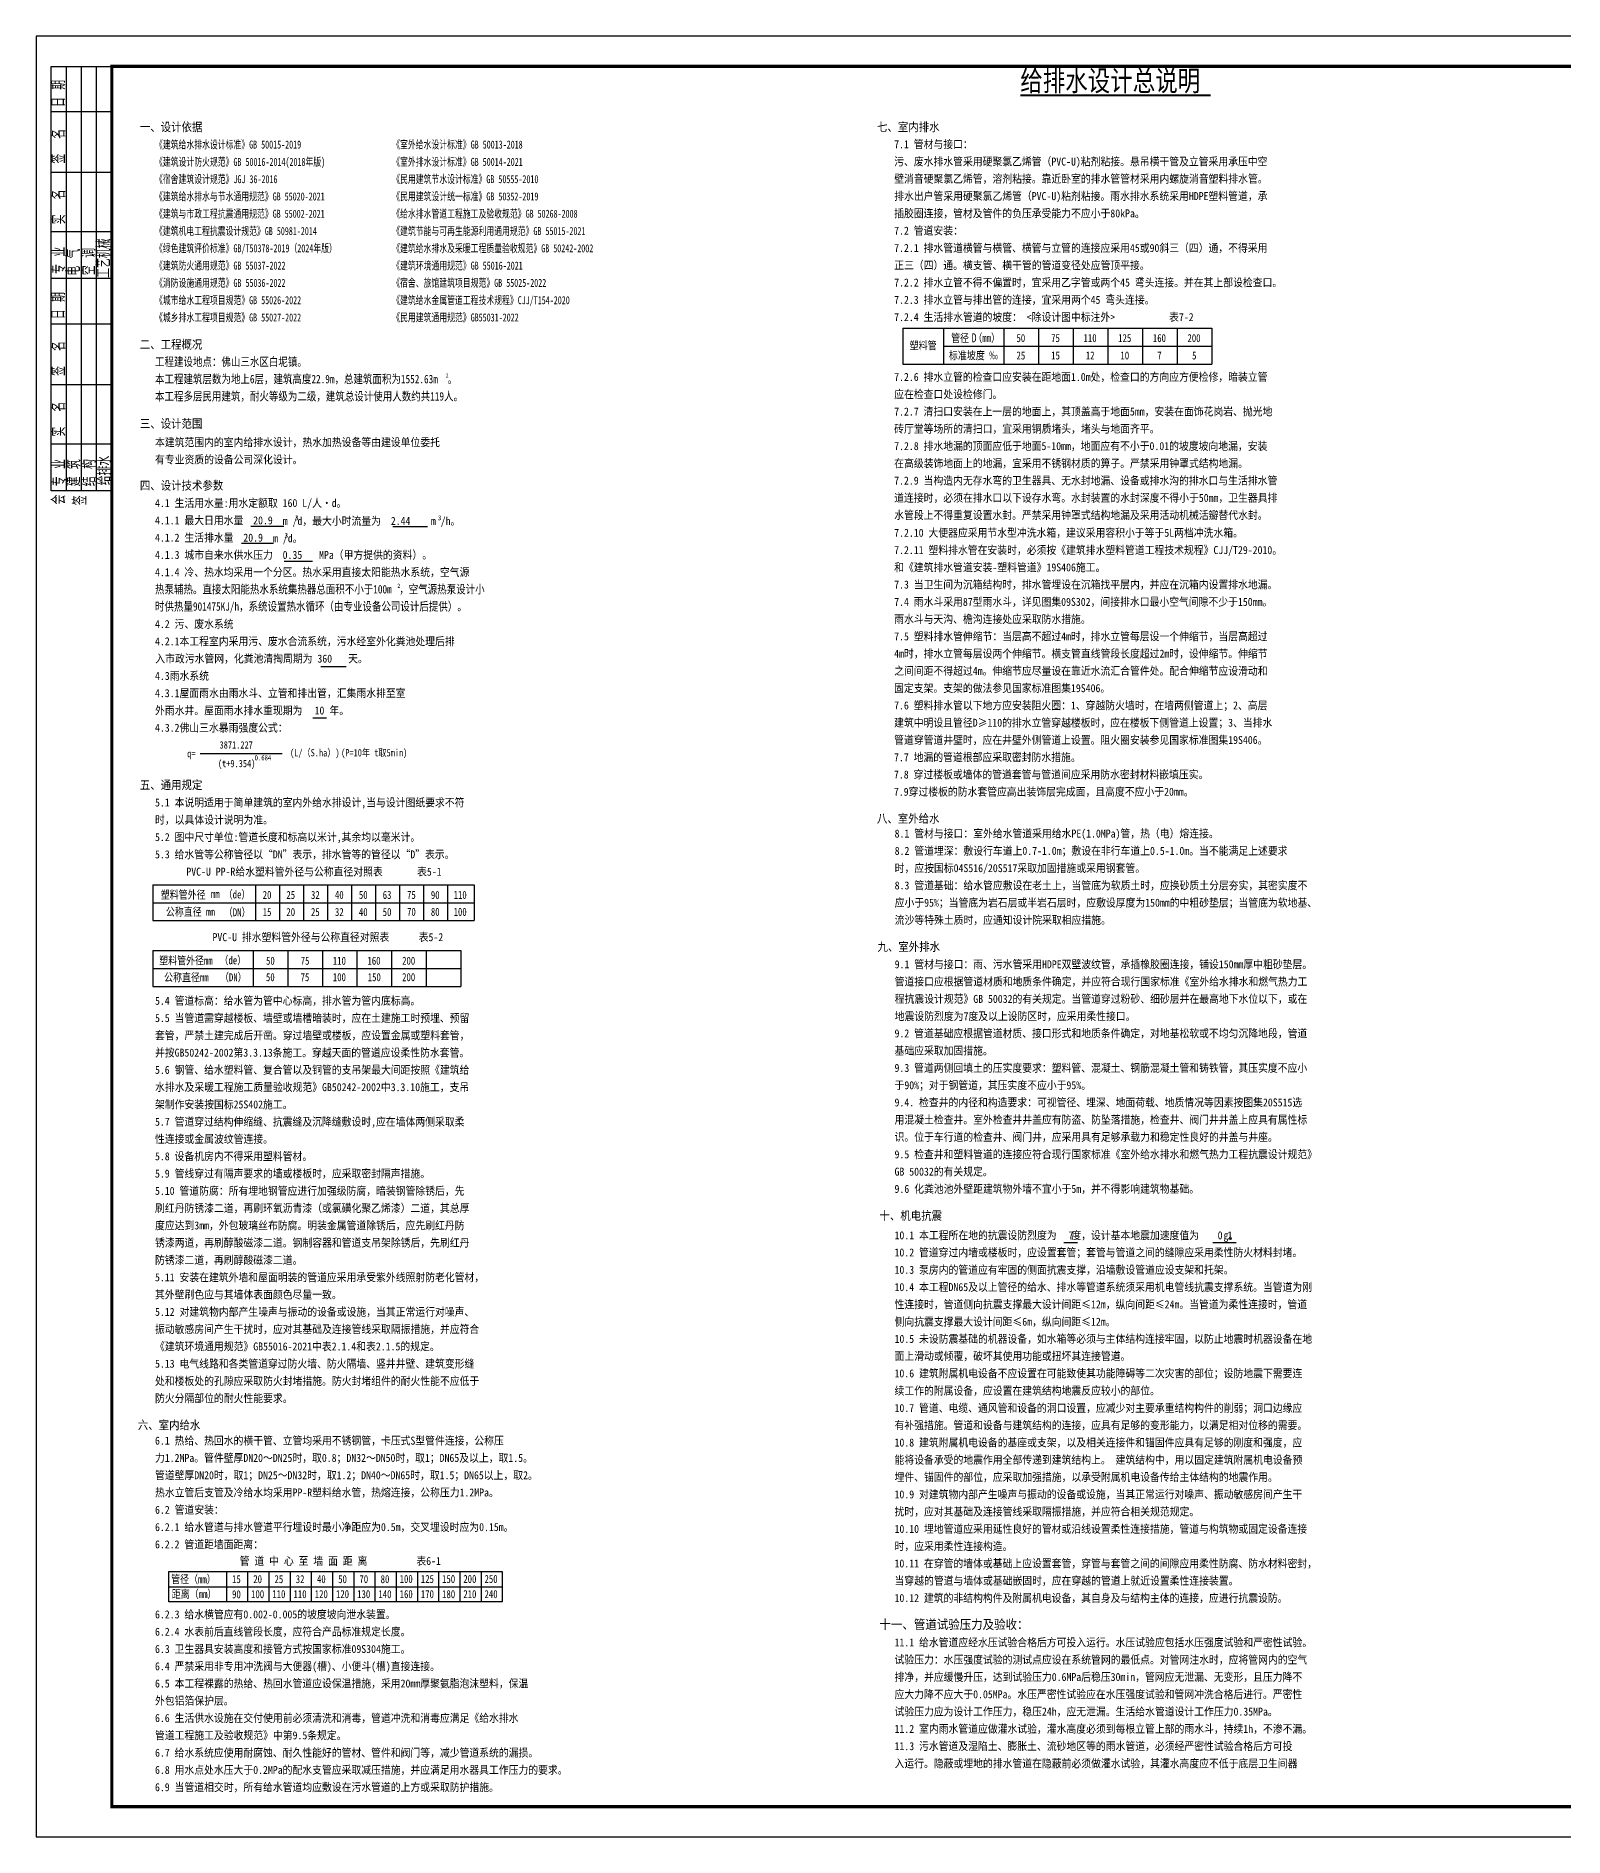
# Model space of a CAD drawing. Extents: x -1254782 to -617813, y -619975 to -323764.
# Drawn here: x -1140472 to -1090077, y -398183 to -338783 of the extents above; entities that cross this region are included whole.
import ezdxf
from ezdxf.enums import TextEntityAlignment as Align

# ---------------------------------------------------------------- set-up
doc = ezdxf.new("R2010")
doc.units = 0
doc.header["$LTSCALE"] = 1000
doc.header["$MEASUREMENT"] = 0
for name, color, linetype in [('08', 8, 'Continuous'), ('4', 4, 'Continuous'), ('9', 9, 'Continuous'), ('DIM_SYMB', 3, 'Continuous'), ('PUB_TITLE', 4, 'Continuous'), ('S', 2, 'Continuous'), ('TEXT', 7, 'Continuous'), ('TWT_TEXT', 7, 'Continuous'), ('框', 130, 'Continuous')]:
    doc.layers.add(name, color=color, linetype=linetype)
doc.styles.add('-宋体', font='simsun_0.shx', dxfattribs={"width": 0.8})
doc.styles.add('_TCH_DIM', font='SIMPLEX.shx', dxfattribs={"width": 0.8, "bigfont": 'GBCBIG.shx'})
doc.styles.add('TBC', font='simhei_0.shx', dxfattribs={"width": 0.9})
doc.styles.add('天正', font='SIMPLEX.shx', dxfattribs={"width": 0.7, "bigfont": 'HZTXT.shx'})
doc.styles.add('宋体', font='simsun_0.shx')

# ---------------------------------------------------------------- blocks, each defined once
blk = doc.blocks.new('A$C507D671E')
at = {"color": 0, "ltscale": 0.01}
blk.add_line((433, 516), (3137, 516), dxfattribs=at)
at = {"color": 7, "style": '宋体', "width": 0.8}
for s, height, p in [('3871.227', 240, (1075, 678)), ('(L/（S.ha）)', 240, (3399, 419)), ('(P=10年 t取5min)', 240, (5084, 421)), ('q=', 240, (5, 392)), ('(t+9.354)', 240, (1021, 63)), ('0.684', 168, (2231, 289))]:
    blk.add_text(s, height=height, dxfattribs=at).set_placement(p)
blk = doc.blocks.new('A$C53681AE2')
at = {"color": 7}
for p, q in [((0, 1179), (0, 0)), ((0, 1179), (7821, 1179)), ((965, 1179), (10596, 1179)), ((3380, 1179), (3380, 0)), ((4172, 1179), (4172, 0)), ((4964, 1179), (4964, 0)), ((5756, 1179), (5756, 0)), ((6548, 1179), (6548, 0)), ((7340, 1179), (7340, 0)), ((8132, 1179), (8132, 0)), ((8924, 1179), (8924, 0)), ((9716, 1179), (9716, 0)), ((10596, 1179), (10596, 0)), ((0, 590), (10596, 590)), ((0, 0), (10596, 0))]:
    blk.add_line(p, q, dxfattribs=at)
at = {"color": 7, "style": '宋体', "width": 0.8}
for s, p in [('塑料管外径', (258, 720)), ('mm', (1912, 744)), ('（de）', (2333, 730)), ('20', (3619, 714)), ('25', (4400, 714)), ('32', (5212, 714)), ('40', (6002, 714)), ('50', (6792, 714)), ('63', (7577, 714)), ('75', (8380, 714)), ('90', (9166, 710)), ('110', (9916, 714)), ('公称直径 mm', (426, 157)), ('（DN）', (2337, 143)), ('15', (3619, 150)), ('20', (4400, 150)), ('25', (5212, 150)), ('32', (6002, 150)), ('40', (6792, 150)), ('50', (7577, 150)), ('70', (8380, 156)), ('80', (9166, 156)), ('100', (9916, 156))]:
    blk.add_text(s, height=264, dxfattribs=at).set_placement(p)
blk = doc.blocks.new('A$C69A073B4')
at = {"color": 7}
for p, q in [((0, 1179), (0, 0)), ((0, 1179), (7743, 1179)), ((886, 1179), (10157, 1179)), ((3301, 1179), (3301, 0)), ((4444, 1179), (4444, 0)), ((5587, 1179), (5587, 0)), ((6729, 1179), (6729, 0)), ((7872, 1179), (7872, 0)), ((9015, 1179), (9015, 0)), ((10157, 1179), (10157, 0)), ((0, 590), (10157, 590)), ((0, 0), (10157, 0))]:
    blk.add_line(p, q, dxfattribs=at)
at = {"color": 7, "style": '宋体', "width": 0.8}
for s, p in [('塑料管外径mm', (205, 720)), ('（de）', (2194, 730)), ('50', (3729, 714)), ('75', (4872, 714)), ('110', (5933, 714)), ('160', (7075, 714)), ('200', (8218, 714)), ('公称直径mm', (367, 165)), ('（DN）', (2210, 168)), ('50', (3727, 172)), ('75', (4870, 172)), ('100', (5933, 172)), ('150', (7083, 172)), ('200', (8218, 172))]:
    blk.add_text(s, height=264, dxfattribs=at).set_placement(p)
blk = doc.blocks.new('A$C2F9C1F43')
at = {"layer": 'TWT_TEXT'}
for p, q in [((0, 631), (11000, 631)), ((1900, 1131), (1900, 131)), ((2600, 1131), (2600, 131)), ((3300, 1131), (3300, 131)), ((4000, 1131), (4000, 131)), ((4700, 1131), (4700, 131)), ((5400, 1131), (5400, 131)), ((6100, 1131), (6100, 131)), ((6800, 1131), (6800, 131)), ((7500, 1131), (7500, 131)), ((8200, 1131), (8200, 131)), ((8900, 1131), (8900, 131)), ((9600, 1131), (9600, 131)), ((10300, 1131), (10300, 131))]:
    blk.add_line(p, q, dxfattribs=at)
blk.add_lwpolyline([(0, 1131), (11000, 1131), (11000, 131), (0, 131)], close=True, dxfattribs=at)
at = {"color": 7, "style": '宋体', "width": 0.8}
for s, p in [('管径（mm）', (77, 745)), ('15', (2087, 749)), ('20', (2787, 749)), ('25', (3487, 749)), ('32', (4187, 749)), ('40', (4887, 749)), ('50', (5587, 749)), ('70', (6287, 749)), ('80', (6987, 749)), ('100', (7614, 754)), ('125', (8314, 754)), ('150', (9014, 754)), ('200', (9714, 754)), ('250', (10414, 754)), ('距离（mm）', (99, 255)), ('90', (2087, 249)), ('100', (2714, 254)), ('110', (3414, 254)), ('110', (4114, 254)), ('120', (4814, 254)), ('120', (5514, 254)), ('130', (6214, 254)), ('140', (6914, 254)), ('160', (7614, 254)), ('170', (8314, 254)), ('180', (9014, 254)), ('210', (9714, 254)), ('240', (10414, 254))]:
    blk.add_text(s, height=264, dxfattribs=at).set_placement(p)
blk = doc.blocks.new('A$C4449606F')
at = {"color": 7}
for p, q in [((0, 1179), (0, 0)), ((0, 1179), (7780, 1179)), ((924, 1179), (10195, 1179)), ((1344, 1179), (1344, 0)), ((3339, 1179), (3339, 0)), ((4482, 1179), (4482, 0)), ((5624, 1179), (5624, 0)), ((6767, 1179), (6767, 0)), ((7910, 1179), (7910, 0)), ((9052, 1179), (9052, 0)), ((10195, 1179), (10195, 0)), ((0, 0), (10195, 0)), ((1344, 590), (10195, 590))]:
    blk.add_line(p, q, dxfattribs=at)
at = {"color": 7, "style": '宋体', "width": 0.8}
for s, height, p in [('塑料管', 264, (229, 477)), ('管径 （mm）', 264, (1594, 724)), ('D', 300, (2271, 714)), ('50', 264, (3752, 724)), ('75', 264, (4895, 724)), ('110', 264, (5963, 724)), ('125', 264, (7106, 724)), ('160', 264, (8249, 724)), ('200', 264, (9391, 724)), ('标准坡度 ‰', 264, (1522, 152)), ('25', 264, (3752, 150)), ('15', 264, (4895, 150)), ('12', 264, (6037, 150)), ('10', 264, (7180, 150)), ('7', 264, (8395, 150)), ('5', 264, (9542, 150))]:
    blk.add_text(s, height=height, dxfattribs=at).set_placement(p)
blk = doc.blocks.new('A$C54597E38')
at = {"layer": '9'}
h = blk.add_hatch(dxfattribs=at)
h.set_pattern_fill('ANSI31', color=256, scale=70.630202, angle=135, style=0)
h.set_pattern_definition([(180, (-153496.256, -56662.455), (-2e-15, -8.82877527), [])])
edge = h.paths.add_edge_path()
edge.add_line((99, 458), (99, 400))
edge.add_line((99, 400), (0, 400))
edge.add_line((0, 400), (0, 620))
edge.add_arc((64, 620), 63.6, 90, 180, ccw=False)
edge.add_line((64, 683), (622, 683))
edge.add_arc((622, 620), 63.6, 0, 90, ccw=False)
edge.add_line((685, 620), (685, 396))
edge.add_line((685, 396), (594, 396))
edge.add_line((594, 396), (594, 463))
edge.add_line((594, 463), (614, 463))
edge.add_line((614, 463), (624, 463))
edge.add_line((624, 463), (624, 613))
edge.add_line((624, 613), (68, 613))
edge.add_line((68, 613), (68, 458))
edge.add_line((68, 458), (99, 458))
h.paths.add_polyline_path([(369, 293), (369, 582), (586, 582), (586, 519), (436, 519), (436, 458), (557, 458), (557, 225), (431, 225), (431, 166), (588, 166), (588, 112), (370, 112), (370, 226), (321, 226), (321, 112), (103, 112), (103, 166), (260, 166), (260, 225), (133, 225), (133, 458), (255, 458), (255, 519), (104, 519), (104, 582), (321, 582), (321, 293)])
h.paths.add_polyline_path([(196, 399), (265, 399), (265, 289), (196, 289)], flags=16)
h.paths.add_polyline_path([(494, 399), (425, 399), (425, 289), (494, 289)], flags=16)
edge = h.paths.add_edge_path()
edge.add_line((99, 225), (99, 283))
edge.add_line((99, 283), (0, 283))
edge.add_line((0, 283), (0, 64))
edge.add_arc((64, 64), 63.6, 180, 270)
edge.add_line((64, 0), (622, 0))
edge.add_arc((622, 64), 63.6, 270, 360)
edge.add_line((685, 64), (685, 287))
edge.add_line((685, 287), (594, 287))
edge.add_line((594, 287), (594, 220))
edge.add_line((594, 220), (614, 220))
edge.add_line((614, 220), (624, 220))
edge.add_line((624, 220), (624, 71))
edge.add_line((624, 71), (68, 71))
edge.add_line((68, 71), (68, 225))
edge.add_line((68, 225), (99, 225))
blk.add_lwpolyline([(99, 225), (99, 283), (0, 283), (0, 64, 0.414214), (64, 0), (622, 0, 0.414214), (685, 64), (685, 287), (594, 287), (594, 220), (614, 220), (624, 220), (624, 71), (68, 71), (68, 225)], format="xyb", close=True, dxfattribs=at)
blk.add_lwpolyline([(369, 293), (369, 293), (369, 582), (586, 582), (586, 519), (436, 519), (436, 458), (557, 458), (557, 225), (431, 225), (431, 166), (588, 166), (588, 112), (370, 112), (370, 226), (321, 226), (321, 112), (103, 112), (103, 166), (260, 166), (260, 225), (133, 225), (133, 458), (255, 458), (255, 519), (104, 519), (104, 582), (321, 582), (321, 293), (369, 293)], dxfattribs=at)
blk.add_lwpolyline([(494, 399), (425, 399), (425, 289), (494, 289)], close=True, dxfattribs=at)
blk = doc.blocks.new('框')
at = {"layer": '4'}
for p, q in [((-296744, 162730), (-296744, 136314)), ((-286744, 162730), (-286744, 136314))]:
    blk.add_line(p, q, dxfattribs=at)
at = {"layer": '框'}
for p, q in [((-296744, 176314), (-296744, 136314)), ((-286744, 176314), (-286744, 136314)), ((-296744, 163305), (-286744, 163305)), ((-296744, 158802), (-286744, 158802)), ((-296744, 154299), (-286744, 154299)), ((-296744, 152498), (-286744, 152498)), ((-296744, 150697), (-286744, 150697)), ((-296744, 149796), (-286744, 149796)), ((-296744, 148896), (-286744, 148896)), ((-296744, 147995), (-286744, 147995)), ((-296744, 147095), (-286744, 147095)), ((-296744, 146194), (-286744, 146194)), ((-296744, 145293), (-286744, 145293)), ((-296744, 144393), (-286744, 144393)), ((-296744, 143492), (-286744, 143492)), ((-296744, 142592), (-286744, 142592)), ((-296744, 141691), (-286744, 141691)), ((-296744, 140790), (-286744, 140790)), ((-296744, 139890), (-286744, 139890)), ((-296744, 138989), (-286744, 138989))]:
    blk.add_line(p, q, dxfattribs=at)
at = {"layer": '4'}
blk.add_blockref('A$C54597E38', (-296545, 138194), dxfattribs=at)
at = {"layer": 'TWT_TEXT', "style": 'TBC', "width": 0.9}
blk.add_text('广州亚泰建筑设计院有限公司', height=480, dxfattribs=at).set_placement((-295594, 138303))
at = {"layer": 'TWT_TEXT', "style": '_TCH_DIM'}
for s, height, p in [('建筑工程甲级设计证书号：', 300, (-295611, 137801)), ('城乡规划编制乙级证书编号：粤自资规乙字', 300, (-295611, 136920)), ('市政工程乙级设计证书号：', 300, (-295611, 137369)), ('电话', 300, (-295611, 136486)), ('图纸版权属设计单位所有，未经许可，外人及外单位不得翻印复制作为其他工程之用', 249.73, (-293659, 135803))]:
    blk.add_text(s, height=height, rotation=359.99972, dxfattribs=at).set_placement(p)
at = {"layer": 'TWT_TEXT', "style": '天正', "width": 0.67}
for s, height, p in [('A144002161', 300, (-293024, 137780)), ('A244002168', 300, (-293014, 137347)), ('Tel：020-84214629', 290, (-295000, 136465)), ('23440110', 300, (-291419, 136901))]:
    blk.add_text(s, height=height, rotation=359.99972, dxfattribs=at).set_placement(p)
at = {"layer": '框', "style": '-宋体', "width": 0.74}
for s, p in [('注册章', (-296559, 159033)), ('工程设计出图专用章', (-296559, 154530)), ('佛山市天地元一净化设备有限公司净化智', (-293732, 153432)), ('项目名称', (-296559, 152729)), ('能装备总部项目综合楼', (-293732, 152729)), ('兴建单位', (-296559, 150928)), ('佛山市天地元一净化设备有限公司', (-293732, 150928)), ('图      名', (-296559, 150075)), ('图      别', (-296559, 149174)), ('水  施', (-293732, 149174)), ('图      号', (-296559, 148273)), ('SS-  /', (-293732, 148273)), ('10', (-292587, 148273)), ('版  本  号', (-296559, 147373)), ('第一版', (-293732, 147373)), ('日      期', (-296559, 146472)), ('2025.10', (-293732, 146472)), ('制      图', (-296559, 145572)), ('设      计', (-296559, 144671)), ('专业负责人', (-296559, 143770)), ('项目负责人', (-296559, 142870)), ('专业校对人', (-296559, 141969)), ('审  核  人', (-296559, 141069)), ('审  定  人', (-296559, 140168)), ('设  计  号', (-296559, 139267)), ('AT-FS25023E', (-293740, 139267))]:
    blk.add_text(s, height=350, dxfattribs=at).set_placement(p)
for s, p in [('叶润华', (-293185, 145572)), ('叶润华', (-293185, 144671)), ('何志朋', (-293185, 142870)), ('范 武', (-293185, 141969)), ('陈伟业', (-293185, 141069)), ('何志朋', (-293185, 140168))]:
    blk.add_text(s, height=350, dxfattribs=at).set_placement(p, align=Align.CENTER)
blk = doc.blocks.new('小签')
at = {"layer": '4'}
for p, q in [((-16433, 275229), (-16433, 289229)), ((-16433, 289229), (-14433, 289229)), ((-15933, 275229), (-15933, 289229)), ((-15433, 275229), (-15433, 289229)), ((-14933, 275229), (-14933, 289229)), ((-14433, 275229), (-14433, 289229)), ((-14433, 287729), (-16433, 287729)), ((-14433, 285729), (-16433, 285729)), ((-14433, 283773), (-16433, 283773)), ((-14433, 282229), (-16433, 282229)), ((-14433, 280729), (-16433, 280729)), ((-14433, 278729), (-16433, 278729)), ((-14433, 276773), (-16433, 276773)), ((-14433, 275229), (-16433, 275229))]:
    blk.add_line(p, q, dxfattribs=at)
at = {"layer": '4', "style": '_TCH_DIM', "width": 0.8}
for s, p in [('日 期', (-15971, 287889)), ('签  名', (-15966, 286022)), ('实  名', (-15966, 284022)), ('专 业', (-15960, 282382)), ('电 气', (-15476, 282324)), ('空 调', (-14973, 282341)), ('工艺机械', (-14479, 282255)), ('日 期', (-15971, 280889)), ('签  名', (-15966, 279022)), ('实  名', (-15966, 277022)), ('专 业', (-15952, 275382)), ('建 筑', (-15465, 275376)), ('结 构', (-14963, 275380)), ('给排水', (-14463, 275413)), ('会', (-15962, 274781)), ('签', (-15258, 274757))]:
    blk.add_text(s, height=450, rotation=90, dxfattribs=at).set_placement(p)
blk = doc.blocks.new('A$C7B510A92')
at = {"layer": '4'}
blk.add_line((72600, 57933), (72600, 533), dxfattribs=at)
for name, p in [('小签', (16433, -231297)), ('框', (369344, -135781))]:
    blk.add_blockref(name, p, dxfattribs=at)

msp = doc.modelspace()

# ---------------------------------------------------------------- linework, layer by layer
at = {"color": 2}
for p, q in [((-1132292.9, -356101.1), (-1131357.9, -356101.1)), ((-1131078, -359577.1), (-1130239.9, -359577.1)), ((-1131345.3, -361270.5), (-1130891.4, -361270.5)), ((-1106572.7, -378580.8), (-1106118.8, -378580.8)), ((-1101663.4, -378580.8), (-1100888.8, -378580.8))]:
    msp.add_line(p, q, dxfattribs=at)
at = {"layer": 'DIM_SYMB', "const_width": 70}
msp.add_lwpolyline([(-1108009.8, -340737.3), (-1101726.6, -340737.3)], dxfattribs=at)
at = {"layer": 'PUB_TITLE'}
msp.add_lwpolyline([(-1140471.7, -398182.9), (-1056371.7, -398182.9), (-1056371.7, -338782.9), (-1140471.7, -338782.9)], close=True, dxfattribs=at)
at = {"layer": 'PUB_TITLE', "const_width": 100}
msp.add_lwpolyline([(-1137971.7, -397182.9), (-1057371.7, -397182.9), (-1057371.7, -339782.9), (-1137971.7, -339782.9)], close=True, dxfattribs=at)
at = {"layer": 'S'}
for p, q in [((-1133391, -354954.4), (-1132294, -354954.4)), ((-1128706.1, -354955), (-1127563.9, -354955)), ((-1133699.3, -355512), (-1132644, -355512))]:
    msp.add_line(p, q, dxfattribs=at)
at = {"layer": 'TWT_TEXT'}
msp.add_line((-1111885.4, -348421.7), (-1103551.6, -348421.7), dxfattribs=at)

# ---------------------------------------------------------------- block references
for name, p in [('A$C4449606F', (-1111885.4, -349600.9)), ('A$C2F9C1F43', (-1136092.6, -390558.8))]:
    msp.add_blockref(name, p)
at = {"layer": '08'}
for name, p in [('A$C53681AE2', (-1136614.5, -367957.3)), ('A$C69A073B4', (-1136614.5, -370128.5))]:
    msp.add_blockref(name, p, dxfattribs=at)
at = {"layer": '4'}
msp.add_blockref('A$C7B510A92', (-1139971.7, -397715.5), dxfattribs=at)
at = {"layer": 'TWT_TEXT'}
msp.add_blockref('A$C507D671E', (-1135492.7, -362961.4), dxfattribs=at)

# ---------------------------------------------------------------- texts
at = {"style": '宋体', "width": 0.9}
msp.add_text('5.1 本说明适用于简单建筑的室内外给水排设计,当与设计图纸要求不符', height=264, dxfattribs=at).set_placement((-1136547.5, -364195.1))
at = {"layer": 'DIM_SYMB', "color": 7, "style": '-宋体', "width": 0.8}
msp.add_text('给排水设计总说明', height=679.75, dxfattribs=at).set_placement((-1108009.8, -340597.3))
at = {"layer": 'TEXT', "style": '宋体', "width": 0.9}
msp.add_text('3', height=160, dxfattribs=at).set_placement((-1132274.3, -355331))
at = {"layer": 'TWT_TEXT'}
for s, height, style, width, p in [('一、设计依据', 280, '宋体', 0.9, (-1137047.3, -341924.5)), ('七、室内排水', 280, '宋体', 0.9, (-1112734.2, -341924.5)), ('《建筑给水排水设计标准》GB 50015-2019', 264, '宋体', 0.7, (-1136547.5, -342494.9)), ('《室外给水设计标准》GB 50013-2018', 264, '宋体', 0.7, (-1128723.4, -342494.9)), ('7.1 管材与接口：', 264, '宋体', 0.9, (-1112168.1, -342484.6)), ('《建筑设计防火规范》GB 50016-2014(2018年版)', 264, '宋体', 0.7, (-1136547.5, -343065.4)), ('《宿舍建筑设计规范》JGJ\u200236-2016', 264, '宋体', 0.7, (-1136547.5, -343635.8)), ('《室外排水设计标准》GB 50014-2021', 264, '宋体', 0.7, (-1128723.4, -343065.4)), ('《民用建筑节水设计标准》GB 50555-2010', 264, '宋体', 0.7, (-1128723.4, -343635.8)), ('壁消音硬聚氯乙烯管，溶剂粘接。靠近卧室的排水管管材采用内螺旋消音塑料排水管。', 264, '宋体', 0.9, (-1112168.1, -343624.4)), ('污、废水排水管采用硬聚氯乙烯管（PVC-U)粘剂粘接。悬吊横干管及立管采用承压中空', 264, '宋体', 0.9, (-1112168.1, -343055)), ('《建筑给水排水与节水通用规范》GB 55020-2021', 264, '宋体', 0.7, (-1136547.5, -344206.2)), ('《民用建筑设计统一标准》GB 50352-2019', 264, '宋体', 0.7, (-1128723.4, -344205.2)), ('排水出户管采用硬聚氯乙烯管（PVC-U)粘剂粘接。雨水排水系统采用HDPE塑料管道，承', 264, '宋体', 0.9, (-1112168.1, -344194.9)), ('《建筑与市政工程抗震通用规范》GB 55002-2021', 264, '宋体', 0.7, (-1136547.5, -344776.6)), ('《给水排水管道工程施工及验收规范》GB 50268-2008', 264, '宋体', 0.7, (-1128723.4, -344775.6)), ('插胶圈连接，管材及管件的负压承受能力不应小于80kPa。', 264, '宋体', 0.9, (-1112168.1, -344764.3)), ('《建筑机电工程抗震设计规范》GB 50981-2014', 264, '宋体', 0.7, (-1136547.5, -345347)), ('《建筑节能与可再生能源利用通用规范》GB 55015-2021', 264, '宋体', 0.7, (-1128723.4, -345347)), ('7.2 管道安装：', 264, '宋体', 0.9, (-1112168.1, -345334.7)), ('《绿色建筑评价标准》GB/T50378-2019（2024年版）', 264, '宋体', 0.7, (-1136547.5, -345915.5)), ('《建筑给水排水及采暖工程质量验收规范》GB 50242-2002', 264, '宋体', 0.7, (-1128723.4, -345916.5)), ('7.2.1 排水管道横管与横管、横管与立管的连接应采用45或90斜三（四）通，不得采用', 264, '宋体', 0.9, (-1112168.1, -345905.1)), ('《建筑防火通用规范》GB 55037-2022', 264, '宋体', 0.7, (-1136547.5, -346485.9)), ('《建筑环境通用规范》GB 55016-2021', 264, '宋体', 0.7, (-1128723.4, -346486.9)), ('正三（四）通。横支管、横干管的管道变径处应管顶平接。', 264, '宋体', 0.9, (-1112168.1, -346475.6)), ('《消防设施通用规范》GB 55036-2022', 264, '宋体', 0.7, (-1136547.5, -347056.3)), ('《宿舍、旅馆建筑项目规范》GB 55025-2022', 264, '宋体', 0.7, (-1128723.4, -347056.3)), ('7.2.2 排水立管不得不偏置时，宜采用乙字管或两个45 弯头连接。并在其上部设检查口。', 264, '宋体', 0.9, (-1112168.1, -347045)), ('°', 264, '宋体', 0.9, (-1104072.9, -346997.6)), ('《城市给水工程项目规范》GB 55026-2022', 264, '宋体', 0.7, (-1136547.5, -347627.7)), ('《建筑给水金属管道工程技术规程》CJJ/T154-2020', 264, '宋体', 0.7, (-1128723.4, -347627.7)), ('7.2.3 排水立管与排出管的连接，宜采用两个45 弯头连接。', 264, '宋体', 0.9, (-1112168.1, -347615.4)), ('°', 264, '宋体', 0.9, (-1105082.7, -347557.1)), ('《城乡排水工程项目规范》GB 55027-2022', 264, '宋体', 0.7, (-1136547.5, -348197.2)), ('《民用建筑通用规范》GB55031-2022', 264, '宋体', 0.7, (-1128723.4, -348197.2)), ('7.2.4 生活排水管道的坡度： <除设计图中标注外>           表7-2', 264, '宋体', 0.9, (-1112168.1, -348185.8)), ('二、工程概况', 280, '宋体', 0.9, (-1137047.3, -349098.2)), ('工程建设地点：佛山三水区白坭镇。', 279.451, '-宋体', 0.8, (-1136547.5, -349668.2)), ('7.2.6 排水立管的检查口应安装在距地面1.0m处，检查口的方向应方便检修，暗装立管', 264, '宋体', 0.9, (-1112168.1, -350159.4)), ('本工程建筑层数为地上6层，建筑高度22.9m，总建筑面积为1552.63m', 279.451, '-宋体', 0.8, (-1136547.5, -350237)), ('2', 139.7, '-宋体', 0.8, (-1126955.6, -350052)), ('。', 279.5, '-宋体', 0.8, (-1126893.8, -350237)), ('应在检查口处设检修门。', 264, '宋体', 0.9, (-1112168.1, -350729.9)), ('本工程多层民用建筑，耐火等级为二级，建筑总设计使用人数约共119人。', 279.451, '-宋体', 0.8, (-1136547.5, -350806.4)), ('7.2.7 清扫口安装在上一层的地面上，其顶盖高于地面5mm，安装在面饰花岗岩、抛光地', 264, '宋体', 0.9, (-1112168.1, -351300.3)), ('三、设计范围', 280, '宋体', 0.9, (-1137047.3, -351708)), ('砖厅堂等场所的清扫口，宜采用铜质堵头，堵头与地面齐平。', 264, '宋体', 0.9, (-1112168.1, -351869.7)), ('本建筑范围内的室内给排水设计，热水加热设备等由建设单位委托', 264, '宋体', 0.9, (-1136547.5, -352313.5)), ('7.2.8 排水地漏的顶面应低于地面5-10mm，地面应有不小于0.01的坡度坡向地漏，安装', 264, '宋体', 0.9, (-1112168.1, -352439.1)), ('有专业资质的设备公司深化设计。', 264, '宋体', 0.9, (-1136547.5, -352883.9)), ('在高级装饰地面上的地漏，宜采用不锈钢材质的箅子。严禁采用钟罩式结构地漏。', 264, '宋体', 0.9, (-1112168.1, -353008.6)), ('四、设计技术参数', 280, '宋体', 0.9, (-1137047.3, -353748.4)), ('7.2.9 当构造内无存水弯的卫生器具、无水封地漏、设备或排水沟的排水口与生活排水管', 264, '宋体', 0.9, (-1112168.1, -353578)), ('4.1 生活用水量:用水定额取 160 L/人·d。', 264, '宋体', 0.9, (-1136547.5, -354318.4)), ('道连接时，必须在排水口以下设存水弯。水封装置的水封深度不得小于50mm，卫生器具排', 264, '宋体', 0.9, (-1112168.1, -354147.4)), ('4.1.1 最大日用水量  20.9', 264, '宋体', 0.9, (-1136547.5, -354888.9)), ('                       m /d，最大小时流量为  2.44      ', 264, '宋体', 0.9, (-1136050.8, -354908.3)), ('3', 160, '宋体', 0.9, (-1131925, -354753.2)), ('3', 160, '宋体', 0.9, (-1127221.5, -354755.4)), ('水管段上不得重复设置水封。严禁采用钟罩式结构地漏及采用活动机械活瓣替代水封。', 264, '宋体', 0.9, (-1112168.1, -354716.8)), ('4.1.2 生活排水量  20.9   ', 264, '宋体', 0.9, (-1136547.5, -355459.3)), ('                     m /d。', 264, '宋体', 0.9, (-1136046.7, -355478.7)), ('m /h。', 264, '宋体', 0.9, (-1127447.1, -354908.3)), ('7.2.10 大便器应采用节水型冲洗水箱，建议采用容积小于等于5L两档冲洗水箱。', 264, '宋体', 0.9, (-1112168.1, -355299.4)), ('4.1.3 城市自来水供水压力  0.35      ', 264, '宋体', 0.9, (-1136547.5, -356028.7)), ('MPa（甲方提供的资料）。', 264, '宋体', 0.9, (-1131136.3, -356028.7)), ('7.2.11 塑料排水管在安装时，必须按《建筑排水塑料管道工程技术规程》CJJ/T29-2010。', 264, '宋体', 0.9, (-1112168.1, -355868.8)), ('4.1.4 冷、热水均采用一个分区。热水采用直接太阳能热水系统，空气源', 264, '宋体', 0.9, (-1136547.5, -356598.7)), ('和《建筑排水管道安装-塑料管道》19S406施工。', 264, '宋体', 0.9, (-1112168.1, -356439.2)), ('热泵辅热。直接太阳能热水系统集热器总面积不小于100m', 279.451, '-宋体', 0.8, (-1136547.5, -357169.1)), ('2 ', 139.73, '-宋体', 0.8, (-1128554.3, -356984.1)), ('，空气源热泵设计小', 279.45, '-宋体', 0.8, (-1128492.4, -357169.1)), ('7.3 当卫生间为沉箱结构时，排水管埋设在沉箱找平层内，并应在沉箱内设置排水地漏。', 264, '宋体', 0.9, (-1112168.1, -357007.7)), ('时供热量901475KJ/h，系统设置热水循环（由专业设备公司设计后提供）。', 279.451, '-宋体', 0.8, (-1136547.5, -357737)), ('7.4 雨水斗采用87型雨水斗，详见图集09S302，间接排水口最小空气间隙不少于150mm。', 264, '宋体', 0.9, (-1112168.1, -357577.1)), ('4.2 污、废水系统', 264, '宋体', 0.9, (-1136547.5, -358309)), ('雨水斗与天沟、檐沟连接处应采取防水措施。', 264, '宋体', 0.9, (-1112168.1, -358147.5)), ('4.2.1本工程室内采用污、废水合流系统，污水经室外化粪池处理后排', 264, '宋体', 0.9, (-1136547.5, -358879.4)), ('7.5 塑料排水管伸缩节：当层高不超过4m时，排水立管每层设一个伸缩节，当层高超过', 264, '宋体', 0.9, (-1112168.1, -358715.9)), ('入市政污水管网，化粪池清掏周期为 360    ', 264, '宋体', 0.9, (-1136538.1, -359448.8)), ('天。', 264, '宋体', 0.9, (-1130177.4, -359448.8)), ('4m时，排水立管每层设两个伸缩节。横支管直线管段长度超过2m时，设伸缩节。伸缩节', 264, '宋体', 0.9, (-1112168.1, -359285.4)), ('4.3雨水系统', 264, '宋体', 0.9, (-1136547.5, -360018.8)), ('之间间距不得超过4m。伸缩节应尽量设在靠近水流汇合管件处。配合伸缩节应设滑动和', 264, '宋体', 0.9, (-1112168.1, -359854.8)), ('4.3.1屋面雨水由雨水斗、立管和排出管，汇集雨水排至室', 264, '宋体', 0.9, (-1136547.5, -360589.2)), ('固定支架。支架的做法参见国家标准图集19S406。', 264, '宋体', 0.9, (-1112170.4, -360424.2)), ('外雨水井。屋面雨水排水重现期为   ', 264, '宋体', 0.9, (-1136547.5, -361159.7)), ('年。', 264, '宋体', 0.9, (-1130794, -361159.7)), ('7.6 塑料排水管以下地方应安装阻火圈：1、穿越防火墙时，在墙两侧管道上；2、高层', 264, '宋体', 0.9, (-1112170.4, -360993.6)), ('4.3.2佛山三水暴雨强度公式：', 264, '宋体', 0.9, (-1136547.5, -361729.1)), ('建筑中明设且管径D≥110的排水立管穿越楼板时，应在楼板下侧管道上设置；3、当排水', 264, '宋体', 0.9, (-1112170.4, -361563)), ('管道穿管道井壁时，应在井壁外侧管道上设置。阻火圈安装参见国家标准图集19S406。', 264, '宋体', 0.9, (-1112170.4, -362132.5)), ('7.7 地漏的管道根部应采取密封防水措施。', 264, '宋体', 0.9, (-1112172.6, -362701.9)), ('五、通用规定', 280, '宋体', 0.9, (-1137047.3, -363625.1)), ('7.8 穿过楼板或墙体的管道套管与管道间应采用防水密封材料嵌填压实。', 264, '宋体', 0.9, (-1112174.9, -363271.3)), ('7.9穿过楼板的防水套管应高出装饰层完成面，且高度不应小于20mm。', 264, '宋体', 0.9, (-1112177.2, -363840.7)), ('时，以具体设计说明为准。', 264, '宋体', 0.9, (-1136547.5, -364765.5)), ('八、室外给水', 280, '宋体', 0.9, (-1112736.5, -364734.2)), ('5.2 图中尺寸单位:管道长度和标高以米计,其余均以毫米计。', 264, '宋体', 0.9, (-1136547.5, -365336)), ('8.1 管材与接口：室外给水管道采用给水PE(1.0MPa)管，热（电）熔连接。', 264, '宋体', 0.9, (-1112154.2, -365218.7)), ('5.3 给水管等公称管径以“DN”表示，排水管等的管径以“D”表示。', 264, '宋体', 0.9, (-1136547.5, -365905.4)), ('8.2 管道埋深：敷设行车道上0.7-1.0m；敷设在非行车道上0.5-1.0m。当不能满足上述要求', 264, '宋体', 0.9, (-1112151.9, -365790.1)), ('PVC-U PP-R给水塑料管外径与公称直径对照表       表5-1', 264, '宋体', 0.9, (-1135513.3, -366476.4)), ('时，应按国标04S516/20S517采取加固措施或采用钢套管。', 264, '宋体', 0.9, (-1112151.9, -366359.6)), ('8.3 管道基础：给水管应敷设在老土上，当管底为软质土时，应换砂质土分层夯实，其密实度不', 264, '宋体', 0.9, (-1112151.9, -366930)), ('应小于95%%%；当管底为岩石层或半岩石层时，应敷设厚度为150mm的中粗砂垫层；当管底为软地基、', 264, '宋体', 0.9, (-1112151.9, -367500.4)), ('流沙等特殊土质时，应通知设计院采取相应措施。', 264, '宋体', 0.9, (-1112151.9, -368070.8)), ('PVC-U 排水塑料管外径与公称直径对照表      表5-2', 264, '宋体', 0.9, (-1134651, -368636.1)), ('九、室外排水', 280, '宋体', 0.9, (-1112718, -368962.3)), ('9.1 管材与接口：雨、污水管采用HDPE双壁波纹管，承插橡胶圈连接，铺设150mm厚中粗砂垫层。', 264, '宋体', 0.9, (-1112151.9, -369532.3)), ('管道接口应根据管道材质和地质条件确定，并应符合现行国家标准《室外给水排水和燃气热力工', 264, '宋体', 0.9, (-1112151.9, -370102.7)), ('5.4 管道标高：给水管为管中心标高，排水管为管内底标高。', 264, '宋体', 0.9, (-1136547.5, -370734.7)), ('程抗震设计规范》GB 50032的有关规定。当管道穿过粉砂、细砂层并在最高地下水位以下，或在', 264, '宋体', 0.9, (-1112151.9, -370673.1)), ('5.5 当管道需穿越楼板、墙壁或墙槽暗装时，应在土建施工时预埋、预留', 264, '宋体', 0.9, (-1136547.5, -371305.1)), ('地震设防烈度为7度及以上设防区时，应采用柔性接口。', 264, '宋体', 0.9, (-1112149.6, -371244.5)), ('套管，严禁土建完成后开凿。穿过墙壁或楼板，应设置金属或塑料套管，', 264, '宋体', 0.9, (-1136547.5, -371875.5)), ('9.2 管道基础应根据管道材质、接口形式和地质条件确定，对地基松软或不均匀沉降地段，管道', 264, '宋体', 0.9, (-1112156.4, -371809.9)), ('并按GB50242-2002第3.3.13条施工。穿越天面的管道应设柔性防水套管。', 264, '宋体', 0.9, (-1136547.5, -372445.9)), ('基础应采取加固措施。', 264, '宋体', 0.9, (-1112156.4, -372380.4)), ('5.6 钢管、给水塑料管、复合管以及铜管的支吊架最大间距按照《建筑给', 264, '宋体', 0.9, (-1136547.5, -373013.9)), ('9.3 管道两侧回填土的压实度要求：塑料管、混凝土、钢筋混凝土管和铸铁管，其压实度不应小', 264, '宋体', 0.9, (-1112156.4, -372949.8)), ('水排水及采暖工程施工质量验收规范》GB50242-2002中3.3.10施工，支吊', 264, '宋体', 0.9, (-1136547.5, -373583.9)), ('于90%%%；对于钢管道，其压实度不应小于95%%%。', 264, '宋体', 0.9, (-1112156.4, -373520.2)), ('架制作安装按国标25S402施工。', 264, '宋体', 0.9, (-1136547.5, -374154.3)), ('9.4. 检查井的内径和构造要求：可视管径、埋深、地面荷载、地质情况等因素按图集20S515选', 264, '宋体', 0.9, (-1112156.4, -374087.2)), ('5.7 管道穿过结构伸缩缝、抗震缝及沉降缝敷设时,应在墙体两侧采取柔', 264, '宋体', 0.9, (-1136547.5, -374724.8)), ('用混凝土检查井。室外检查井井盖应有防盗、防坠落措施，检查井、阀门井井盖上应具有属性标', 264, '宋体', 0.9, (-1112156.4, -374657.6)), ('性连接或金属波纹管连接。', 264, '宋体', 0.9, (-1136547.5, -375294.2)), ('识。位于车行道的检查井、阀门井，应采用具有足够承载力和稳定性良好的井盖与井座。', 264, '宋体', 0.9, (-1112156.4, -375228)), ('5.8 设备机房内不得采用塑料管材。', 264, '宋体', 0.9, (-1136547.5, -375864)), ('9.5 检查井和塑料管道的连接应符合现行国家标准《室外给水排水和燃气热力工程抗震设计规范》', 264, '宋体', 0.9, (-1112156.4, -375799.5)), ('5.9 管线穿过有隔声要求的墙或楼板时，应采取密封隔声措施。', 264, '宋体', 0.9, (-1136547.5, -376434.5)), ('GB 50032的有关规定。', 264, '宋体', 0.9, (-1112156.4, -376369.9)), ('5.10 管道防腐：所有埋地钢管应进行加强级防腐，暗装钢管除锈后，先', 264, '宋体', 0.9, (-1136547.5, -377005)), ('9.6 化粪池池外壁距建筑物外墙不宜小于5m，并不得影响建筑物基础。', 264, '宋体', 0.9, (-1112156.4, -376939.3)), ('刷红丹防锈漆二道，再刷环氧沥青漆（或氯磺化聚乙烯漆）二道，其总厚', 264, '宋体', 0.9, (-1136547.5, -377575.5)), ('十、机电抗震', 280, '宋体', 0.9, (-1112654.2, -377830.7)), ('度应达到3mm，外包玻璃丝布防腐。明装金属管道除锈后，应先刷红丹防', 264, '宋体', 0.9, (-1136547.5, -378144.9)), ('10.1 本工程所在地的抗震设防烈度为   度，设计基本地震加速度值为     g。', 264, '宋体', 0.9, (-1112156.4, -378469.9)), ('7', 264, '宋体', 0.9, (-1106417.9, -378469.9)), ('锈漆两道，再刷醇酸磁漆二道。钢制容器和管道支吊架除锈后，先刷红丹', 264, '宋体', 0.9, (-1136547.5, -378714.9)), ('10.2 管道穿过内墙或楼板时，应设置套管；套管与管道之间的缝隙应采用柔性防火材料封堵。', 264, '宋体', 0.9, (-1112156.4, -379036.3)), ('5.11 安装在建筑外墙和屋面明装的管道应采用承受紫外线照射防老化管材，', 264, '宋体', 0.9, (-1136547.5, -379855.2)), ('防锈漆二道，再刷醇酸磁漆二道。', 264, '宋体', 0.9, (-1136547.5, -379284.9)), ('10.3 泵房内的管道应有牢固的侧面抗震支撑，沿墙敷设管道应设支架和托架。', 264, '宋体', 0.9, (-1112156.4, -379608.8)), ('其外壁刷色应与其墙体表面颜色尽量一致。 ', 264, '宋体', 0.9, (-1136547.5, -380425.2)), ('10.4 本工程DN65及以上管径的给水、排水等管道系统须采用机电管线抗震支撑系统。当管道为刚', 264, '宋体', 0.9, (-1112156.4, -380178.2)), ('5.12 对建筑物内部产生噪声与振动的设备或设施，当其正常运行对噪声、', 264, '宋体', 0.9, (-1136547.5, -380995.2)), ('性连接时，管道侧向抗震支撑最大设计间距≤12m，纵向间距≤24m。当管道为柔性连接时，管道', 264, '宋体', 0.9, (-1112156.4, -380747.6)), ('振动敏感房间产生干扰时，应对其基础及连接管线采取隔振措施，并应符合', 264, '宋体', 0.9, (-1136547.5, -381565.2)), ('侧向抗震支撑最大设计间距≤6m，纵向间距≤12m。', 264, '宋体', 0.9, (-1112156.4, -381320)), ('《建筑环境通用规范》GB55016-2021中表2.1.4和表2.1.5的规定。', 264, '宋体', 0.9, (-1136547.5, -382135.2)), ('10.5 未设防震基础的机器设备，如水箱等必须与主体结构连接牢固，以防止地震时机器设备在地', 264, '宋体', 0.9, (-1112156.4, -381886.4)), ('5.13 电气线路和各类管道穿过防火墙、防火隔墙、竖井井壁、建筑变形缝', 264, '宋体', 0.9, (-1136547.5, -382705.2)), ('面上滑动或倾覆，破坏其使用功能或扭坏其连接管道。', 264, '宋体', 0.9, (-1112156.4, -382453.9)), ('处和楼板处的孔隙应采取防火封堵措施。防火封堵组件的耐火性能不应低于', 264, '宋体', 0.9, (-1136547.5, -383275.2)), ('10.6 建筑附属机电设备不应设置在可能致使其功能障碍等二次灾害的部位；设防地震下需要连', 264, '宋体', 0.9, (-1112156.4, -383024.3)), ('防火分隔部位的耐火性能要求。', 264, '宋体', 0.9, (-1136547.5, -383845.2)), ('续工作的附属设备，应设置在建筑结构地震反应较小的部位。', 264, '宋体', 0.9, (-1112156.4, -383596.7)), ('10.7 管道、电缆、通风管和设备的洞口设置，应减少对主要承重结构构件的削弱；洞口边缘应', 264, '宋体', 0.9, (-1112156.4, -384166.1)), ('六、室内给水', 280, '宋体', 0.9, (-1137113.6, -384738.6)), ('有补强措施。管道和设备与建筑结构的连接，应具有足够的变形能力，以满足相对位移的需要。', 264, '宋体', 0.9, (-1112156.4, -384735.6)), ('6.1 热给、热回水的横干管、立管均采用不锈钢管，卡压式S型管件连接，公称压', 264, '宋体', 0.9, (-1136547.5, -385242.3)), ('10.8 建筑附属机电设备的基座或支架，以及相关连接件和锚固件应具有足够的刚度和强度，应', 264, '宋体', 0.9, (-1112156.4, -385305)), ('管道壁厚DN20时，取1；DN25～DN32时，取1.2；DN40～DN65时，取1.5；DN65以上，取2。', 264, '宋体', 0.9, (-1136547.5, -386383.1)), ('力1.2MPa。管件壁厚DN20～DN25时，取0.8；DN32～DN50时，取1；DN65及以上，取1.5。', 264, '宋体', 0.9, (-1136547.5, -385812.7)), ('能将设备承受的地震作用全部传递到建筑结构上。\u2002建筑结构中，用以固定建筑附属机电设备预', 264, '宋体', 0.9, (-1112156.4, -385874.4)), ('热水立管后支管及冷给水均采用PP-R塑料给水管，热熔连接，公称压力1.2MPa。', 264, '宋体', 0.9, (-1136547.5, -386952.6)), ('埋件、锚固件的部位，应采取加强措施，以承受附属机电设备传给主体结构的地震作用。', 264, '宋体', 0.9, (-1112156.4, -386444.8)), ('6.2 管道安装：', 264, '宋体', 0.9, (-1136547.5, -387523)), ('扰时，应对其基础及连接管线采取隔振措施，并应符合相关规范规定。', 264, '宋体', 0.9, (-1112156.4, -387583.7)), ('10.9 对建筑物内部产生噪声与振动的设备或设施，当其正常运行对噪声、振动敏感房间产生干', 264, '宋体', 0.9, (-1112156.4, -387014.2)), ('6.2.1 给水管道与排水管道平行埋设时最小净距应为0.5m，交叉埋设时应为0.15m。', 264, '宋体', 0.9, (-1136547.5, -388093.4)), ('10.10 埋地管道应采用延性良好的管材或沿线设置柔性连接措施，管道与构筑物或固定设备连接', 264, '宋体', 0.9, (-1112156.4, -388154.1)), ('6.2.2 管道距墙面距离：', 264, '宋体', 0.9, (-1136547.5, -388663.8)), ('时，应采用柔性连接构造。', 264, '宋体', 0.9, (-1112156.4, -388723.5)), ('            管 道 中 心 至 墙 面 距 离          表6-1', 264, '宋体', 0.9, (-1135693.2, -389211.1)), ('10.11 在穿管的墙体或基础上应设置套管，穿管与套管之间的间隙应用柔性防腐、防水材料密封，', 264, '宋体', 0.9, (-1112156.4, -389293.9)), ('当穿越的管道与墙体或基础嵌固时，应在穿越的管道上就近设置柔性连接装置。', 264, '宋体', 0.9, (-1112156.4, -389863.4)), ('10.12 建筑的非结构构件及附属机电设备，其自身及与结构主体的连接，应进行抗震设防。', 264, '宋体', 0.9, (-1112156.4, -390433.8)), ('6.2.3 给水横管应有0.002-0.005的坡度坡向泄水装置。', 264, '宋体', 0.9, (-1136547.5, -390973.4)), ('6.2.4 水表前后直线管段长度，应符合产品标准规定长度。', 264, '宋体', 0.9, (-1136547.5, -391543.8)), ('十一、管道试验压力及验收：', 308, '宋体', 0.9, (-1112654.2, -391325.2)), ('6.3 卫生器具安装高度和接管方式按国家标准09S304施工。', 264, '宋体', 0.9, (-1136547.5, -392114.3)), ('11.1 给水管道应经水压试验合格后方可投入运行。水压试验应包括水压强度试验和严密性试验。', 264, '宋体', 0.9, (-1112156.4, -391897)), ('6.4 严禁采用非专用冲洗阀与大便器(槽)、小便斗(槽)直接连接。', 264, '宋体', 0.9, (-1136547.5, -392684.7)), ('试验压力：水压强度试验的测试点应设在系统管网的最低点。对管网注水时，应将管网内的空气', 264, '宋体', 0.9, (-1112156.4, -392467.4)), ('6.5 本工程裸露的热给、热回水管道应设保温措施，采用20mm厚聚氨脂泡沫塑料，保温', 264, '宋体', 0.9, (-1136547.5, -393251.9)), ('排净，并应缓慢升压，达到试验压力0.6MPa后稳压30min，管网应无泄漏、无变形，且压力降不', 264, '宋体', 0.9, (-1112156.4, -393037.8)), ('外包铝箔保护层。', 264, '宋体', 0.9, (-1136547.5, -393821.3)), ('应大力降不应大于0.05MPa。水压严密性试验应在水压强度试验和管网冲洗合格后进行。严密性', 264, '宋体', 0.9, (-1112156.4, -393608.3)), ('6.6 生活供水设施在交付使用前必须清洗和消毒，管道冲洗和消毒应满足《给水排水', 264, '宋体', 0.9, (-1136547.5, -394391.7)), ('试验压力应为设计工作压力，稳压24h，应无泄漏。生活给水管道设计工作压力0.35MPa。', 264, '宋体', 0.9, (-1112156.4, -394178.7)), ('管道工程施工及验收规范》中第9.5条规定。', 264, '宋体', 0.9, (-1136547.5, -394962.2)), ('11.2 室内雨水管道应做灌水试验，灌水高度必须到每根立管上部的雨水斗，持续1h，不渗不漏。', 264, '宋体', 0.9, (-1112156.4, -394749.1)), ('6.7 给水系统应使用耐腐蚀、耐久性能好的管材、管件和阀门等，减少管道系统的漏损。', 264, '宋体', 0.9, (-1136547.5, -395535.8)), ('入运行。隐蔽或埋地的排水管道在隐蔽前必须做灌水试验，其灌水高度应不低于底层卫生间器', 264, '宋体', 0.9, (-1112156.4, -395890)), ('11.3 污水管道及湿陷土、膨胀土、流砂地区等的雨水管道，必须经严密性试验合格后方可投', 264, '宋体', 0.9, (-1112156.4, -395319.5)), ('6.8 用水点处水压大于0.2MPa的配水支管应采取减压措施，并应满足用水器具工作压力的要求。', 264, '宋体', 0.9, (-1136547.5, -396103)), ('6.9 当管道相交时，所有给水管道均应敷设在污水管道的上方或采取防护措施。', 264, '宋体', 0.9, (-1136547.5, -396673))]:
    msp.add_text(s, height=height, dxfattribs=dict(at, style=style, width=width)).set_placement(p)
at = {"layer": 'TWT_TEXT', "style": '宋体', "width": 0.9}
for s, p in [('10', (-1131122.9, -361159.7)), ('0.1', (-1101256.8, -378469.9))]:
    msp.add_text(s, height=264, dxfattribs=at).set_placement(p, align=Align.CENTER)
at = {"layer": 'TWT_TEXT', "insert": (-1102676.8, -352651.2, -6.9), "char_height": 0.2, "width": 1.331, "attachment_point": 1, "style": '宋体'}
msp.add_mtext('二层给排水平面图', dxfattribs=at)

doc.saveas('drawing.dxf')
